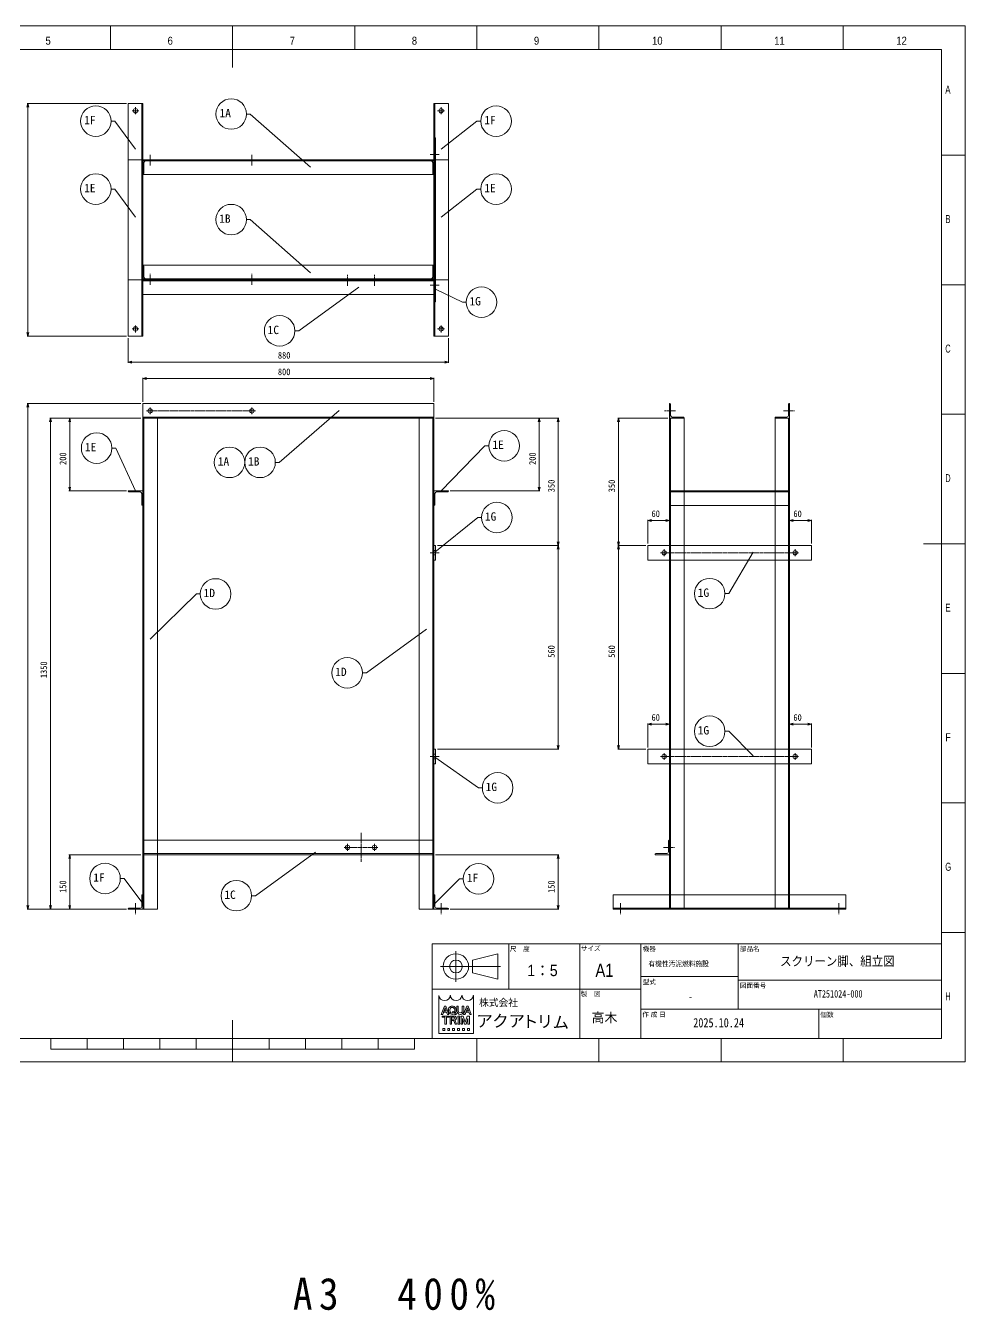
# Model space of a CAD drawing. Units: millimetres at full size. Extents: x -5218 to 5218, y -4308 to 3712.
# Drawn here: x 2635 to 5218, y -4308 to -777 of the extents above; entities that cross this region are included whole.
import ezdxf
from ezdxf.enums import TextEntityAlignment as Align

# ---------------------------------------------------------------- set-up
doc = ezdxf.new("R2010")
doc.units = ezdxf.units.MM
doc.header["$LTSCALE"] = 1.2
doc.linetypes.add('CHAIN2', pattern=[12, 9, -1, 1, -1])
for name, color, linetype, lineweight in [('0-0_Defpoints', 3, 'Continuous', 9), ('0-1_01_外形線', 134, 'Continuous', 9), ('0-2_03_かくれ線', 5, 'Continuous', 9), ('0-3_04_中心線', 4, 'CHAIN2', 9), ('0-7_0', 134, 'Continuous', 9), ('0-B_99_図枠', 134, 'Continuous', 9), ('0-C_07_寸法線', 3, 'Continuous', 9)]:
    doc.layers.add(name, color=color, linetype=linetype, lineweight=lineweight)
doc.layers.add('0-F', color=7, linetype='Continuous')
doc.styles.add('ＭＳ ゴシック', font='')
doc.styles.add('ＭＳ Ｐゴシック', font='')
doc.styles.get('ＭＳ ゴシック').set_extended_font_data('MS Gothic')
doc.styles.get('ＭＳ Ｐゴシック').set_extended_font_data('MS PGothic')

# ---------------------------------------------------------------- blocks, each defined once
blk = doc.blocks.new('U269')
at = {"layer": '0-3_04_中心線'}
for p, q in [((-9.5, 0), (-1.2, 0)), ((0, 1.2), (0, 9.5)), ((1.2, 0), (9.5, 0)), ((0, -9.5), (0, -1.2))]:
    blk.add_line(p, q, dxfattribs=at)
at = {"layer": '0-3_04_中心線', "linetype": 'Continuous'}
for p, q in [((-0.6, 0), (0.6, 0)), ((0, -0.6), (0, 0.6))]:
    blk.add_line(p, q, dxfattribs=at)
blk = doc.blocks.new('U270')
at = {"layer": '0-3_04_中心線'}
for p, q in [((-9.5, 0), (-1.2, 0)), ((0, 1.2), (0, 9.5)), ((1.2, 0), (9.5, 0)), ((0, -9.5), (0, -1.2))]:
    blk.add_line(p, q, dxfattribs=at)
at = {"layer": '0-3_04_中心線', "linetype": 'Continuous'}
for p, q in [((-0.6, 0), (0.6, 0)), ((0, -0.6), (0, 0.6))]:
    blk.add_line(p, q, dxfattribs=at)
blk = doc.blocks.new('U265')
at = {"layer": '0-3_04_中心線'}
for p, q in [((-9.5, 0), (-1.2, 0)), ((0, 1.2), (0, 9.5)), ((1.2, 0), (9.5, 0)), ((0, -9.5), (0, -1.2))]:
    blk.add_line(p, q, dxfattribs=at)
at = {"layer": '0-3_04_中心線', "linetype": 'Continuous'}
for p, q in [((-0.6, 0), (0.6, 0)), ((0, -0.6), (0, 0.6))]:
    blk.add_line(p, q, dxfattribs=at)
blk = doc.blocks.new('U266')
at = {"layer": '0-3_04_中心線'}
for p, q in [((-9.5, 0), (-1.2, 0)), ((0, 1.2), (0, 9.5)), ((1.2, 0), (9.5, 0)), ((0, -9.5), (0, -1.2))]:
    blk.add_line(p, q, dxfattribs=at)
at = {"layer": '0-3_04_中心線', "linetype": 'Continuous'}
for p, q in [((-0.6, 0), (0.6, 0)), ((0, -0.6), (0, 0.6))]:
    blk.add_line(p, q, dxfattribs=at)
blk = doc.blocks.new('U267')
at = {"layer": '0-3_04_中心線'}
for p, q in [((-9.5, 0), (-1.2, 0)), ((0, 1.2), (0, 9.5)), ((1.2, 0), (9.5, 0)), ((0, -9.5), (0, -1.2))]:
    blk.add_line(p, q, dxfattribs=at)
at = {"layer": '0-3_04_中心線', "linetype": 'Continuous'}
for p, q in [((-0.6, 0), (0.6, 0)), ((0, -0.6), (0, 0.6))]:
    blk.add_line(p, q, dxfattribs=at)
blk = doc.blocks.new('U268')
at = {"layer": '0-3_04_中心線'}
for p, q in [((-9.5, 0), (-1.2, 0)), ((0, 1.2), (0, 9.5)), ((1.2, 0), (9.5, 0)), ((0, -9.5), (0, -1.2))]:
    blk.add_line(p, q, dxfattribs=at)
at = {"layer": '0-3_04_中心線', "linetype": 'Continuous'}
for p, q in [((-0.6, 0), (0.6, 0)), ((0, -0.6), (0, 0.6))]:
    blk.add_line(p, q, dxfattribs=at)
blk = doc.blocks.new('U284')
at = {"layer": '0-3_04_中心線'}
for p, q in [((-9.5, 0), (-1.2, 0)), ((0, 1.2), (0, 9.5)), ((1.2, 0), (9.5, 0)), ((0, -9.5), (0, -1.2))]:
    blk.add_line(p, q, dxfattribs=at)
at = {"layer": '0-3_04_中心線', "linetype": 'Continuous'}
for p, q in [((-0.6, 0), (0.6, 0)), ((0, -0.6), (0, 0.6))]:
    blk.add_line(p, q, dxfattribs=at)
blk = doc.blocks.new('U285')
at = {"layer": '0-3_04_中心線'}
for p, q in [((-9.5, 0), (-1.2, 0)), ((0, 1.2), (0, 9.5)), ((1.2, 0), (9.5, 0)), ((0, -9.5), (0, -1.2))]:
    blk.add_line(p, q, dxfattribs=at)
at = {"layer": '0-3_04_中心線', "linetype": 'Continuous'}
for p, q in [((-0.6, 0), (0.6, 0)), ((0, -0.6), (0, 0.6))]:
    blk.add_line(p, q, dxfattribs=at)
blk = doc.blocks.new('U327')
at = {"layer": '0-3_04_中心線'}
for p, q in [((-9.5, 0), (-1.2, 0)), ((0, 1.2), (0, 9.5)), ((1.2, 0), (9.5, 0)), ((0, -9.5), (0, -1.2))]:
    blk.add_line(p, q, dxfattribs=at)
at = {"layer": '0-3_04_中心線', "linetype": 'Continuous'}
for p, q in [((-0.6, 0), (0.6, 0)), ((0, -0.6), (0, 0.6))]:
    blk.add_line(p, q, dxfattribs=at)
blk = doc.blocks.new('U328')
at = {"layer": '0-3_04_中心線'}
for p, q in [((-9.5, 0), (-1.2, 0)), ((0, 1.2), (0, 9.5)), ((1.2, 0), (9.5, 0)), ((0, -9.5), (0, -1.2))]:
    blk.add_line(p, q, dxfattribs=at)
at = {"layer": '0-3_04_中心線', "linetype": 'Continuous'}
for p, q in [((-0.6, 0), (0.6, 0)), ((0, -0.6), (0, 0.6))]:
    blk.add_line(p, q, dxfattribs=at)
blk = doc.blocks.new('U329')
at = {"layer": '0-3_04_中心線'}
for p, q in [((-9.5, 0), (-1.2, 0)), ((0, 1.2), (0, 9.5)), ((1.2, 0), (9.5, 0)), ((0, -9.5), (0, -1.2))]:
    blk.add_line(p, q, dxfattribs=at)
at = {"layer": '0-3_04_中心線', "linetype": 'Continuous'}
for p, q in [((-0.6, 0), (0.6, 0)), ((0, -0.6), (0, 0.6))]:
    blk.add_line(p, q, dxfattribs=at)
blk = doc.blocks.new('U330')
at = {"layer": '0-3_04_中心線'}
for p, q in [((-9.5, 0), (-1.2, 0)), ((0, 1.2), (0, 9.5)), ((1.2, 0), (9.5, 0)), ((0, -9.5), (0, -1.2))]:
    blk.add_line(p, q, dxfattribs=at)
at = {"layer": '0-3_04_中心線', "linetype": 'Continuous'}
for p, q in [((-0.6, 0), (0.6, 0)), ((0, -0.6), (0, 0.6))]:
    blk.add_line(p, q, dxfattribs=at)
blk = doc.blocks.new('_Open30')
at = {"layer": '0-C_07_寸法線'}
blk.add_line((0, 0), (-1, 0), dxfattribs=at)
blk.add_lwpolyline([(-1, 0.2679), (0, 0), (-1, -0.2679)], dxfattribs=at)
blk = doc.blocks.new('_TagCircle')
at = {"layer": '0-C_07_寸法線'}
blk.add_circle((0, 0), 4, dxfattribs=at)

msp = doc.modelspace()

# ---------------------------------------------------------------- linework, layer by layer
at = {"layer": '0-0_Defpoints', "color": 134}
msp.add_lwpolyline([(1189.374, -3625.327), (5217.573, -3625.327), (5217.573, -777.105), (1189.374, -777.105)], close=True, dxfattribs=at)
at = {"layer": '0-1_01_外形線'}
for p, q in [((2953.499, -1145.731), (2953.499, -990.731)), ((2956.499, -990.731), (2956.499, -1145.731)), ((3756.498, -990.731), (3756.498, -1085.731)), ((3759.498, -1085.731), (3759.498, -990.731)), ((3756.498, -1085.731), (3756.498, -1145.731)), ((2956.499, -1148.731), (3756.498, -1148.731)), ((2916.499, -1475.73), (2916.499, -1630.73)), ((2953.499, -1475.73), (2953.499, -1630.73)), ((2956.499, -1472.73), (3756.498, -1472.73)), ((2956.499, -1475.73), (2956.499, -1630.73)), ((2956.499, -1478.73), (3756.498, -1478.73)), ((3756.498, -1475.73), (3756.498, -1535.73)), ((3761.498, -1475.73), (3761.498, -1535.73)), ((3796.498, -1475.73), (3796.498, -1630.73)), ((3756.498, -1535.73), (3756.498, -1630.73)), ((3756.498, -1535.73), (3761.498, -1535.73)), ((3759.498, -1535.73), (3759.498, -1630.73)), ((2956.499, -1630.73), (2916.499, -1630.73)), ((3756.498, -1630.73), (3796.498, -1630.73)), ((4407.589, -1848.334), (4407.589, -1817.834)), ((4731.589, -1848.334), (4731.589, -1817.834)), ((4442.589, -1852.834), (4412.089, -1852.834)), ((4444.589, -1855.834), (4444.589, -1854.834)), ((4694.589, -1855.834), (4694.589, -1854.834)), ((4696.589, -1852.834), (4727.089, -1852.834)), ((2916.499, -2055.834), (2916.499, -2056.834)), ((2918.499, -2058.834), (2948.999, -2058.834)), ((2953.499, -2063.334), (2953.499, -2093.834)), ((3759.498, -2063.334), (3759.498, -2093.834)), ((3794.498, -2058.834), (3763.998, -2058.834)), ((3796.498, -2055.834), (3796.498, -2056.834)), ((4404.589, -2058.834), (4734.589, -2058.834)), ((4404.585, -2205.83), (4404.585, -2095.834)), ((4444.589, -2205.83), (4444.589, -2095.834)), ((4694.589, -2205.83), (4694.589, -2095.834)), ((4734.589, -2205.83), (4734.589, -2095.834)), ((4344.587, -2245.83), (4344.587, -2205.83)), ((4344.587, -2205.83), (4404.585, -2205.83)), ((4444.589, -2205.83), (4404.589, -2205.83)), ((4404.585, -2245.83), (4344.587, -2245.83)), ((4404.585, -2245.83), (4404.585, -2765.829)), ((4444.589, -2245.83), (4444.589, -2765.829)), ((4734.589, -2245.83), (4694.589, -2245.83)), ((4694.589, -2245.83), (4694.589, -2765.829)), ((4794.587, -2245.83), (4734.589, -2245.83)), ((4734.589, -2245.83), (4734.589, -2765.829)), ((4344.587, -2805.829), (4344.587, -2765.829)), ((4344.587, -2765.829), (4404.585, -2765.829)), ((4444.589, -2765.829), (4404.589, -2765.829)), ((4404.585, -2805.829), (4344.587, -2805.829)), ((4404.585, -2805.829), (4404.589, -3165.833)), ((4444.589, -2805.829), (4444.589, -3165.833)), ((4694.589, -2805.829), (4694.589, -3165.833)), ((4734.589, -2805.829), (4694.589, -2805.829)), ((4734.589, -2805.829), (4734.589, -3165.833)), ((4794.587, -2805.829), (4734.589, -2805.829)), ((4401.589, -3048.333), (4401.589, -3017.833)), ((2956.499, -3052.833), (3756.498, -3052.833)), ((4364.589, -3055.833), (4364.589, -3054.833)), ((4366.589, -3052.833), (4397.089, -3052.833)), ((2953.499, -3167.833), (2953.499, -3198.333)), ((2956.499, -3165.833), (2955.499, -3165.833)), ((3756.498, -3165.833), (3757.498, -3165.833)), ((3759.498, -3167.833), (3759.498, -3198.333)), ((2948.999, -3202.833), (2918.499, -3202.833)), ((3763.998, -3202.833), (3794.498, -3202.833)), ((4249.59, -3202.833), (4889.589, -3202.833))]:
    msp.add_line(p, q, dxfattribs=at)
for points in [[(2916.499, -1145.731), (2916.499, -990.731), (2956.499, -990.731)], [(3796.498, -1145.731), (3796.498, -990.731), (3756.498, -990.731)], [(3761.498, -1145.731), (3761.498, -1085.731), (3756.498, -1085.731)], [(4405.589, -1815.834), (4404.589, -1815.834), (4404.589, -1855.834), (4444.589, -1855.834)], [(4733.589, -1815.834), (4734.589, -1815.834), (4734.589, -1855.834), (4694.589, -1855.834)], [(2996.499, -3015.833), (2996.499, -1855.834), (2956.499, -1855.834), (2956.499, -3015.833)], [(3716.498, -3015.833), (3716.498, -1855.834), (3756.498, -1855.834), (3756.498, -3015.833)], [(4444.589, -2055.834), (4444.589, -1855.834), (4404.589, -1855.834), (4404.589, -2055.834)], [(4694.589, -2055.834), (4694.589, -1855.834), (4734.589, -1855.834), (4734.589, -2055.834)], [(2955.499, -2095.834), (2956.499, -2095.834), (2956.499, -2055.834), (2916.499, -2055.834)], [(3757.498, -2095.834), (3756.498, -2095.834), (3756.498, -2055.834), (3796.498, -2055.834)], [(4734.589, -2205.83), (4694.589, -2205.83), (4444.589, -2205.83)], [(4734.589, -2205.83), (4794.587, -2205.83), (4794.587, -2245.83)], [(4694.589, -2245.83), (4444.589, -2245.83), (4404.589, -2245.83)], [(4734.589, -2765.829), (4694.589, -2765.829), (4444.589, -2765.829)], [(4734.589, -2765.829), (4794.587, -2765.829), (4794.587, -2805.829)], [(4694.589, -2805.829), (4444.589, -2805.829), (4404.589, -2805.829)], [(4403.589, -3015.833), (4404.589, -3015.833), (4404.589, -3055.833), (4364.589, -3055.833)], [(2996.499, -3055.833), (2996.499, -3205.833), (2956.499, -3205.833), (2956.499, -3055.833)], [(3716.498, -3055.833), (3716.498, -3205.833), (3756.498, -3205.833), (3756.498, -3055.833)], [(2916.499, -3204.833), (2916.499, -3205.833), (2956.499, -3205.833), (2956.499, -3165.833)], [(3796.498, -3204.833), (3796.498, -3205.833), (3756.498, -3205.833), (3756.498, -3165.833)], [(4889.589, -3205.833), (4249.59, -3205.833), (4249.59, -3165.833)], [(4875.589, -3165.833), (4863.589, -3165.833), (4275.59, -3165.833), (4263.59, -3165.833), (4249.59, -3165.833)], [(4875.589, -3165.833), (4889.589, -3165.833), (4889.589, -3205.833)]]:
    msp.add_lwpolyline(points, dxfattribs=at)
for points in [[(2916.499, -1145.731), (2916.499, -1475.73), (2956.499, -1475.73), (2956.499, -1145.731)], [(2956.499, -1185.731), (3756.498, -1185.731), (3756.498, -1145.731), (2956.499, -1145.731)], [(3796.498, -1145.731), (3796.498, -1475.73), (3756.498, -1475.73), (3756.498, -1145.731)], [(2956.499, -1435.73), (3756.498, -1435.73), (3756.498, -1475.73), (2956.499, -1475.73)], [(2956.499, -1515.73), (3756.498, -1515.73), (3756.498, -1475.73), (2956.499, -1475.73)], [(2956.499, -1815.834), (3756.498, -1815.834), (3756.498, -1855.834), (2956.499, -1855.834)], [(4734.589, -2095.834), (4404.589, -2095.834), (4404.589, -2055.834), (4734.589, -2055.834)], [(3761.498, -2245.83), (3761.498, -2205.83), (3756.498, -2205.83), (3756.498, -2245.83)], [(3761.498, -2805.829), (3761.498, -2765.829), (3756.498, -2765.829), (3756.498, -2805.829)], [(2956.499, -3055.833), (3756.498, -3055.833), (3756.498, -3015.833), (2956.499, -3015.833)]]:
    msp.add_lwpolyline(points, close=True, dxfattribs=at)
for centre in [(2936.499, -1010.731), (3776.498, -1010.731), (2936.499, -1610.73), (3776.498, -1610.73), (2976.499, -1835.834), (3256.499, -1835.834), (4389.587, -2225.83), (4749.587, -2225.83), (4389.587, -2785.829), (4749.587, -2785.829), (3519.498, -3035.833), (3593.498, -3035.833)]:
    msp.add_circle(centre, 6, dxfattribs=at)
for centre, radius, start, end in [((4405.589, -1817.834), 2, 0, 90), ((4733.589, -1817.834), 2, 90, 180), ((4412.089, -1848.334), 4.5, 180, 270), ((4442.589, -1854.834), 2, 0, 90), ((4696.589, -1854.834), 2, 90, 180), ((4727.089, -1848.334), 4.5, 270, 0), ((2918.499, -2056.834), 2, 180, 270), ((2948.999, -2063.334), 4.5, 0, 90), ((3763.998, -2063.334), 4.5, 90, 180), ((3794.498, -2056.834), 2, 270, 0), ((2955.499, -2093.834), 2, 180, 270), ((3757.498, -2093.834), 2, 270, 0), ((4403.589, -3017.833), 2, 90, 180), ((4366.589, -3054.833), 2, 90, 180), ((4397.089, -3048.333), 4.5, 270, 0), ((2955.499, -3167.833), 2, 90, 180), ((3757.498, -3167.833), 2, 0, 90), ((2918.499, -3204.833), 2, 90, 180), ((2948.999, -3198.333), 4.5, 270, 0), ((3763.998, -3198.333), 4.5, 180, 270), ((3794.498, -3204.833), 2, 0, 90)]:
    msp.add_arc(centre, radius, start, end, dxfattribs=at)
at = {"layer": '0-2_03_かくれ線'}
for p, q in [((3756.498, -1085.731), (3756.498, -1535.73)), ((3759.498, -1085.731), (3759.498, -1535.73)), ((3761.498, -1124.731), (3756.498, -1124.731)), ((2916.499, -1145.731), (2916.499, -1475.73)), ((2953.499, -1145.731), (2953.499, -1475.73)), ((2953.499, -1475.73), (2953.499, -1145.731)), ((2956.499, -1145.731), (2956.499, -1475.73)), ((2959.499, -1183.731), (2959.499, -1153.231)), ((2963.999, -1148.731), (2994.499, -1148.731)), ((2970.499, -1145.731), (2970.499, -1148.731)), ((2982.499, -1145.731), (2982.499, -1148.731)), ((3250.499, -1145.731), (3250.499, -1148.731)), ((3262.499, -1145.731), (3262.499, -1148.731)), ((3748.998, -1148.731), (3718.498, -1148.731)), ((3753.498, -1183.731), (3753.498, -1153.231)), ((3761.498, -1136.731), (3756.498, -1136.731)), ((3756.498, -1145.731), (3756.498, -1475.73)), ((3759.498, -1475.73), (3759.498, -1145.731)), ((3761.498, -1145.731), (3761.498, -1475.73)), ((3796.498, -1145.731), (3796.498, -1475.73)), ((2956.499, -1185.731), (2957.499, -1185.731)), ((3756.498, -1185.731), (3755.498, -1185.731)), ((2956.499, -1435.73), (2957.499, -1435.73)), ((2959.499, -1437.73), (2959.499, -1468.23)), ((3753.498, -1437.73), (3753.498, -1468.23)), ((3756.498, -1435.73), (3755.498, -1435.73)), ((2963.999, -1472.73), (2994.499, -1472.73)), ((2970.499, -1475.73), (2970.499, -1472.73)), ((2982.499, -1475.73), (2982.499, -1472.73)), ((3250.499, -1475.73), (3250.499, -1472.73)), ((3262.499, -1475.73), (3262.499, -1472.73)), ((3513.498, -1478.73), (3513.498, -1475.73)), ((3525.498, -1478.73), (3525.498, -1475.73)), ((3587.498, -1478.73), (3587.498, -1475.73)), ((3599.498, -1478.73), (3599.498, -1475.73)), ((3748.998, -1472.73), (3718.498, -1472.73)), ((3761.498, -1484.73), (3756.498, -1484.73)), ((3761.498, -1496.73), (3756.498, -1496.73)), ((4407.589, -1829.834), (4404.589, -1829.834)), ((4731.589, -1829.834), (4734.589, -1829.834)), ((3756.498, -1852.834), (2956.499, -1852.834)), ((2959.499, -1855.834), (2959.499, -3205.833)), ((3753.498, -1855.834), (3753.498, -3205.833)), ((4407.589, -1841.834), (4404.589, -1841.834)), ((4407.589, -1855.834), (4407.589, -3205.833)), ((4731.589, -1841.834), (4734.589, -1841.834)), ((4731.589, -1855.834), (4731.589, -3205.833)), ((4404.589, -2055.834), (4404.589, -2095.834)), ((4444.589, -2055.834), (4444.589, -2095.834)), ((4694.589, -2055.834), (4694.589, -2095.834)), ((4734.589, -2055.834), (4734.589, -2095.834)), ((3756.498, -2219.83), (3761.498, -2219.83)), ((4404.589, -2205.83), (4404.589, -2245.83)), ((4444.589, -2205.83), (4444.589, -2245.83)), ((4694.589, -2205.83), (4694.589, -2245.83)), ((4734.589, -2205.83), (4734.589, -2245.83)), ((3756.498, -2231.83), (3761.498, -2231.83)), ((3756.498, -2779.829), (3761.498, -2779.829)), ((4404.589, -2765.829), (4404.589, -2805.829)), ((4444.589, -2765.829), (4444.589, -2805.829)), ((4694.589, -2765.829), (4694.589, -2805.829)), ((4734.589, -2765.829), (4734.589, -2805.829)), ((3756.498, -2791.829), (3761.498, -2791.829)), ((2956.499, -3015.833), (2956.499, -3055.833)), ((2996.499, -3015.833), (2996.499, -3055.833)), ((3716.498, -3015.833), (3716.498, -3055.833)), ((3756.498, -3015.833), (3756.498, -3055.833)), ((4401.589, -3029.833), (4404.589, -3029.833)), ((4401.589, -3041.833), (4404.589, -3041.833)), ((2930.499, -3202.833), (2930.499, -3205.833)), ((2942.499, -3202.833), (2942.499, -3205.833)), ((3770.498, -3202.833), (3770.498, -3205.833)), ((3782.498, -3202.833), (3782.498, -3205.833)), ((4263.59, -3202.833), (4263.59, -3205.833)), ((4275.59, -3202.833), (4275.59, -3205.833)), ((4863.589, -3202.833), (4863.589, -3205.833)), ((4875.589, -3202.833), (4875.589, -3205.833))]:
    msp.add_line(p, q, dxfattribs=at)
for points in [[(2996.499, -1146.731), (2996.499, -1145.731), (2956.499, -1145.731), (2956.499, -1185.731)], [(3716.498, -1146.731), (3716.498, -1145.731), (3756.498, -1145.731), (3756.498, -1185.731)], [(2996.499, -1474.73), (2996.499, -1475.73), (2956.499, -1475.73), (2956.499, -1435.73)], [(3716.498, -1474.73), (3716.498, -1475.73), (3756.498, -1475.73), (3756.498, -1435.73)], [(4444.589, -3165.833), (4444.589, -3205.833), (4404.589, -3205.833), (4404.589, -3165.833)], [(4694.589, -3165.833), (4694.589, -3205.833), (4734.589, -3205.833), (4734.589, -3165.833)]]:
    msp.add_lwpolyline(points, dxfattribs=at)
for centre, radius, start, end in [((2963.999, -1153.231), 4.5, 90, 180), ((2994.499, -1146.731), 2, 270, 0), ((3718.498, -1146.731), 2, 180, 270), ((3748.998, -1153.231), 4.5, 0, 90), ((2957.499, -1183.731), 2, 270, 0), ((3755.498, -1183.731), 2, 180, 270), ((2957.499, -1437.73), 2, 0, 90), ((3755.498, -1437.73), 2, 90, 180), ((2963.999, -1468.23), 4.5, 180, 270), ((2994.499, -1474.73), 2, 0, 90), ((3718.498, -1474.73), 2, 90, 180), ((3748.998, -1468.23), 4.5, 270, 0)]:
    msp.add_arc(centre, radius, start, end, dxfattribs=at)
at = {"layer": '0-3_04_中心線'}
for p, q in [((2976.499, -1132.231), (2976.499, -1162.231)), ((3256.499, -1132.231), (3256.499, -1162.231)), ((3771.498, -1130.731), (3746.498, -1130.731)), ((2976.499, -1489.23), (2976.499, -1459.23)), ((3256.499, -1489.23), (3256.499, -1459.23)), ((3519.498, -1492.23), (3519.498, -1462.23)), ((3593.498, -1492.23), (3593.498, -1462.23)), ((3771.498, -1490.73), (3746.498, -1490.73)), ((3256.499, -1835.834), (2976.499, -1835.834)), ((4421.089, -1835.834), (4391.089, -1835.834)), ((4718.089, -1835.834), (4748.089, -1835.834)), ((3746.498, -2225.83), (3771.498, -2225.83)), ((4749.587, -2225.83), (4389.587, -2225.83)), ((3746.498, -2785.829), (3771.498, -2785.829)), ((4749.587, -2785.829), (4389.587, -2785.829)), ((3556.498, -2995.833), (3556.498, -3075.833)), ((3519.498, -3035.833), (3593.498, -3035.833)), ((4388.089, -3035.833), (4418.089, -3035.833)), ((2936.499, -3189.333), (2936.499, -3219.333)), ((3776.498, -3189.333), (3776.498, -3219.333)), ((4269.59, -3189.333), (4269.59, -3219.333)), ((4869.589, -3189.333), (4869.589, -3219.333))]:
    msp.add_line(p, q, dxfattribs=at)
at = {"layer": '0-B_99_図枠'}
for p, q in [((2867.79, -842.111), (2867.79, -777.105)), ((3203.473, -777.105), (3203.473, -892.116)), ((3539.157, -842.111), (3539.157, -777.105)), ((3874.84, -842.111), (3874.84, -777.105)), ((4210.523, -842.111), (4210.523, -777.105)), ((4210.523, -842.111), (4210.523, -777.105)), ((4546.207, -842.111), (4546.207, -777.105)), ((4881.89, -842.111), (4881.89, -777.105)), ((5217.573, -1133.169), (5152.567, -1133.169)), ((5217.573, -1489.233), (5152.567, -1489.233)), ((5217.573, -1845.297), (5152.567, -1845.297)), ((5217.573, -2201.361), (5102.562, -2201.361)), ((5217.573, -2557.425), (5152.567, -2557.425)), ((5217.573, -2913.489), (5152.567, -2913.489)), ((5217.573, -3269.553), (5152.567, -3269.553)), ((3962.449, -3425.597), (3962.449, -3300.585)), ((4157.468, -3560.611), (4157.468, -3300.585)), ((4325.97, -3560.611), (4325.97, -3300.585)), ((4593, -3300.585), (4593, -3480.603)), ((3817.184, -3405.095), (3817.184, -3321.087)), ((3775.18, -3363.091), (3939.696, -3363.091)), ((4325.97, -3390.594), (4593, -3390.594)), ((4593, -3400.595), (5152.567, -3400.595)), ((4325.97, -3425.597), (3752.428, -3425.597)), ((3776.965, -3494.716), (3776.965, -3494.608)), ((3776.965, -3494.716), (3781.03, -3494.716)), ((3781.03, -3494.716), (3787.38, -3476.881)), ((3783.246, -3488.747), (3784.471, -3485.305)), ((3783.246, -3488.747), (3791.605, -3488.747)), ((3784.471, -3485.305), (3790.38, -3485.305)), ((3785.503, -3472.074), (3789.258, -3472.074)), ((3790.38, -3485.305), (3787.38, -3476.881)), ((3797.796, -3494.608), (3789.258, -3472.074)), ((3796.83, -3482.036), (3796.83, -3484.753)), ((3797.796, -3494.716), (3797.796, -3494.608)), ((3800.604, -3482.303), (3800.604, -3484.477)), ((3808.124, -3488.713), (3810.129, -3486.583)), ((3808.124, -3488.713), (3809.973, -3490.513)), ((3810.129, -3486.583), (3818.516, -3493.494)), ((3812.547, -3488.468), (3815.465, -3490.873)), ((3812.747, -3493.213), (3815.896, -3496.277)), ((3813.887, -3482.303), (3813.887, -3484.477)), ((3815.896, -3496.277), (3818.516, -3493.494)), ((3817.661, -3482.036), (3817.661, -3484.753)), ((3819.755, -3485.573), (3819.755, -3472.074)), ((3823.83, -3472.074), (3819.755, -3472.074)), ((3823.83, -3484.753), (3823.83, -3472.074)), ((3829.944, -3494.716), (3828.585, -3494.716)), ((3838.545, -3494.716), (3838.545, -3494.608)), ((3838.545, -3494.716), (3842.61, -3494.716)), ((3838.774, -3485.573), (3838.774, -3472.074)), ((3842.61, -3494.716), (3848.96, -3476.881)), ((3844.826, -3488.747), (3846.051, -3485.305)), ((3844.826, -3488.747), (3853.186, -3488.747)), ((3846.051, -3485.305), (3851.96, -3485.305)), ((3847.083, -3472.074), (3850.838, -3472.074)), ((3851.96, -3485.305), (3848.96, -3476.881)), ((3859.376, -3494.608), (3850.838, -3472.074)), ((3859.376, -3494.716), (3859.376, -3494.608)), ((4325.97, -3480.603), (5152.567, -3480.603)), ((4814.857, -3480.603), (4814.857, -3560.611)), ((3203.473, -3625.327), (3203.473, -3510.606)), ((3779.902, -3499.245), (3798.469, -3499.245)), ((3779.902, -3499.245), (3779.902, -3502.415)), ((3779.902, -3502.415), (3786.695, -3502.415)), ((3787.148, -3521.887), (3787.148, -3502.868)), ((3787.148, -3521.887), (3791.224, -3521.887)), ((3791.224, -3521.887), (3791.224, -3502.868)), ((3791.677, -3502.415), (3798.469, -3502.415)), ((3798.469, -3499.245), (3798.469, -3502.415)), ((3801.051, -3499.245), (3801.051, -3521.887)), ((3801.051, -3499.245), (3811.466, -3499.245)), ((3805.126, -3502.415), (3812.01, -3502.415)), ((3805.262, -3511.157), (3805.262, -3507.987)), ((3805.262, -3507.987), (3812.01, -3507.987)), ((3805.262, -3511.157), (3809.709, -3511.157)), ((3811.389, -3512.292), (3814.836, -3521.887)), ((3814.836, -3521.887), (3819.229, -3521.887)), ((3815.327, -3512.151), (3819.229, -3521.706)), ((3819.229, -3521.706), (3819.229, -3521.887)), ((3822.663, -3499.245), (3827.644, -3499.245)), ((3822.663, -3499.245), (3822.663, -3502.415)), ((3822.663, -3521.887), (3822.663, -3518.717)), ((3823.116, -3518.264), (3823.116, -3502.868)), ((3827.192, -3518.264), (3827.192, -3502.868)), ((3827.644, -3499.245), (3827.644, -3502.415)), ((3831.725, -3499.245), (3837.639, -3499.245)), ((3841.008, -3521.887), (3835.796, -3506.037)), ((3843.046, -3515.69), (3837.639, -3499.245)), ((3841.008, -3521.887), (3845.084, -3521.887)), ((3843.046, -3515.69), (3848.453, -3499.245)), ((3845.084, -3521.887), (3850.295, -3506.037)), ((3854.371, -3499.245), (3848.453, -3499.245)), ((2703.424, -3590.614), (2703.424, -3560.611)), ((2803.434, -3590.614), (2803.434, -3560.611)), ((2903.444, -3590.614), (2903.444, -3560.611)), ((3003.454, -3590.614), (3003.454, -3560.611)), ((3103.463, -3590.614), (3103.463, -3560.611)), ((3303.483, -3590.614), (3303.483, -3560.611)), ((3403.493, -3590.614), (3403.493, -3560.611)), ((3503.503, -3590.614), (3503.503, -3560.611)), ((3603.513, -3590.614), (3603.513, -3560.611)), ((3703.523, -3590.614), (3703.523, -3560.611)), ((3781.037, -3533.746), (3781.037, -3539.18)), ((3794.622, -3533.746), (3794.622, -3539.18)), ((3808.208, -3533.746), (3808.208, -3539.18)), ((3821.793, -3533.746), (3821.793, -3539.18)), ((3835.379, -3533.746), (3835.379, -3539.18)), ((3854.398, -3533.746), (3854.398, -3539.18)), ((3874.84, -3625.327), (3874.84, -3560.611)), ((4210.523, -3625.617), (4210.523, -3560.611)), ((4210.523, -3625.327), (4210.523, -3560.611)), ((4546.207, -3625.327), (4546.207, -3560.611)), ((4881.89, -3625.327), (4881.89, -3560.611)), ((2703.424, -3590.614), (3703.523, -3590.614))]:
    msp.add_line(p, q, dxfattribs=at)
for points in [[(1384.193, -3560.611), (5152.567, -3560.611), (5152.567, -842.111), (1384.193, -842.111)], [(3752.428, -3560.611), (5152.567, -3560.611), (5152.567, -3300.585), (3752.428, -3300.585)], [(3862.689, -3345.59), (3932.696, -3328.088), (3932.696, -3398.095), (3862.689, -3380.593)]]:
    msp.add_lwpolyline(points, close=True, dxfattribs=at)
for points in [[(3865.267, -3442.722), (3865.267, -3547.331), (3770.168, -3547.331), (3770.168, -3442.722)], [(3776.965, -3494.716), (3776.965, -3494.608), (3785.503, -3472.074)], [(3797.796, -3494.716), (3793.731, -3494.716), (3791.605, -3488.747)], [(3834.699, -3484.753), (3834.699, -3472.074), (3838.774, -3472.074)], [(3838.545, -3494.716), (3838.545, -3494.608), (3847.083, -3472.074)], [(3859.376, -3494.716), (3855.311, -3494.716), (3853.186, -3488.747)], [(3801.051, -3521.887), (3805.126, -3521.887), (3805.126, -3502.415)], [(3822.663, -3521.887), (3827.644, -3521.887), (3827.644, -3518.717)], [(3831.725, -3499.245), (3831.725, -3521.887), (3835.8, -3521.887), (3835.796, -3506.037)], [(3850.295, -3506.037), (3850.295, -3521.887), (3854.371, -3521.887), (3854.371, -3499.245)], [(3781.037, -3533.746), (3786.471, -3533.746), (3786.471, -3539.18), (3781.037, -3539.18)], [(3794.622, -3533.746), (3800.056, -3533.746), (3800.056, -3539.18), (3794.622, -3539.18)], [(3808.208, -3533.746), (3813.642, -3533.746), (3813.642, -3539.18), (3808.208, -3539.18)], [(3821.793, -3533.746), (3827.227, -3533.746), (3827.227, -3539.18), (3821.793, -3539.18)], [(3835.379, -3533.746), (3840.813, -3533.746), (3840.813, -3539.18), (3835.379, -3539.18)], [(3854.398, -3533.746), (3848.964, -3533.746), (3848.964, -3539.18), (3854.398, -3539.18)]]:
    msp.add_lwpolyline(points, dxfattribs=at)
for radius in [35.004, 17.502]:
    msp.add_circle((3817.184, -3363.091), radius, dxfattribs=at)
for centre, radius, start, end in [((3770.168, -3443.175), 0.453, 0, 90), ((3801.868, -3443.175), 0.453, 0, 180), ((3801.868, -3443.175), 0.453, 0, 90), ((3833.567, -3443.175), 0.453, 0, 180), ((3865.267, -3443.175), 0.453, 90, 180), ((3829.328, -3485.163), 9.582, 182.45003, 265.55526), ((3831.915, -3484.859), 8.085, 179.25279, 218.96457), ((3829.264, -3483.34), 7.538, 241.15773, 298.84227), ((3829.201, -3485.163), 9.582, 274.44474, 357.54997), ((3826.614, -3484.859), 8.085, 321.03543, 0.74721), ((3786.695, -3502.868), 0.453, 0, 90), ((3791.677, -3502.868), 0.453, 90, 180), ((3809.709, -3512.969), 1.811, 21.9283, 90), ((3811.912, -3505.201), 2.788, 271.99706, 88.00294), ((3812.587, -3513.273), 2.961, 22.27295, 58.55311), ((3822.663, -3502.868), 0.453, 0, 90), ((3822.663, -3518.264), 0.453, 270, 0), ((3827.644, -3502.868), 0.453, 90, 180), ((3827.644, -3518.264), 0.453, 180, 270)]:
    msp.add_arc(centre, radius, start, end, dxfattribs=at)
for centre, major_axis, ratio, start_param, end_param in [((3786.018, -3443.175), (-15.397, 0), 0.882353, 6.28318531, 9.42477796), ((3817.718, -3443.175), (-15.397, 0), 0.882353, 6.28318531, 9.42477796), ((3849.417, -3443.175), (-15.397, 0), 0.882353, 6.28318531, 9.42477796), ((3807.246, -3482.036), (-10.416, 0), 0.956522, 3.14159265, 6.28318531), ((3807.246, -3484.753), (-10.416, 0), 0.956522, 0, 2.12727056), ((3807.246, -3482.303), (6.641, 0), 0.994718, 6.28318531, 9.42477796), ((3807.246, -3484.487), (6.641, 0), 0.995036, 3.14159265, 5.13549259), ((3807.246, -3484.487), (6.641, 0), 0.995036, 5.63666712, 6.28318531), ((3807.246, -3484.753), (-10.416, 0), 0.956522, 2.48020459, 3.14159265), ((3811.466, -3505.201), (-7.31, 0), 0.81482, 1.94406945, 4.71238898)]:
    msp.add_ellipse(centre, major_axis=major_axis, ratio=ratio, start_param=start_param, end_param=end_param, dxfattribs=at)
at = {"layer": '0-C_07_寸法線'}
for p, q in [((2911.499, -990.731), (2638.551, -990.731)), ((2640.551, -1000.731), (2640.551, -1620.73)), ((2911.499, -1630.73), (2638.551, -1630.73)), ((2916.499, -1635.73), (2916.499, -1703.85)), ((3796.498, -1635.73), (3796.498, -1703.85)), ((2926.499, -1701.85), (3786.498, -1701.85)), ((2956.499, -1810.834), (2956.499, -1745.214)), ((2966.499, -1747.214), (3746.498, -1747.214)), ((3756.498, -1810.834), (3756.498, -1745.214)), ((2951.499, -1815.834), (2638.551, -1815.834)), ((2640.551, -1825.834), (2640.551, -3195.833)), ((2951.499, -1855.834), (2700.876, -1855.834)), ((2702.876, -1865.834), (2702.876, -3195.833)), ((2951.499, -1855.834), (2753.508, -1855.834)), ((2755.508, -1865.834), (2755.508, -2045.834)), ((3761.498, -1855.834), (4048.367, -1855.834)), ((3761.498, -1855.834), (4100.209, -1855.834)), ((4046.367, -1865.834), (4046.367, -2045.834)), ((4098.209, -1865.834), (4098.209, -2195.83)), ((4399.589, -1855.834), (4262.187, -1855.834)), ((4264.187, -1865.834), (4264.187, -2195.83)), ((2911.499, -2055.834), (2753.508, -2055.834)), ((3801.498, -2055.834), (4048.367, -2055.834)), ((4344.587, -2200.83), (4344.587, -2135.209)), ((4354.587, -2137.209), (4394.585, -2137.209)), ((4404.585, -2200.83), (4404.585, -2135.209)), ((4734.589, -2200.83), (4734.589, -2135.209)), ((4744.589, -2137.209), (4784.587, -2137.209)), ((4794.587, -2200.83), (4794.587, -2135.209)), ((3766.498, -2205.83), (4100.209, -2205.83)), ((3766.498, -2205.83), (4100.209, -2205.83)), ((4098.209, -2215.83), (4098.209, -2755.829)), ((4339.587, -2205.83), (4262.187, -2205.83)), ((4339.587, -2205.83), (4262.187, -2205.83)), ((4264.187, -2215.83), (4264.187, -2755.829)), ((4344.587, -2760.829), (4344.587, -2695.209)), ((4354.587, -2697.209), (4394.585, -2697.209)), ((4404.585, -2760.829), (4404.585, -2695.209)), ((4734.589, -2760.829), (4734.589, -2695.209)), ((4744.589, -2697.209), (4784.587, -2697.209)), ((4794.587, -2760.829), (4794.587, -2695.209)), ((3766.498, -2765.829), (4100.209, -2765.829)), ((4339.587, -2765.829), (4262.187, -2765.829)), ((2951.499, -3055.833), (2753.508, -3055.833)), ((2755.508, -3065.833), (2755.508, -3195.833)), ((3761.498, -3055.833), (4100.209, -3055.833)), ((4098.209, -3065.833), (4098.209, -3195.833)), ((2849.174, -3205.833), (2638.551, -3205.833)), ((2911.499, -3205.833), (2700.876, -3205.833)), ((2911.499, -3205.833), (2753.508, -3205.833)), ((3801.498, -3205.833), (4100.209, -3205.833))]:
    msp.add_line(p, q, dxfattribs=at)
for points in [[(3417.524, -1165.731), (3252.079, -1019.907), (3241.579, -1019.907)], [(2936.499, -1116.735), (2879.975, -1039.3), (2869.475, -1039.3)], [(3776.498, -1116.735), (3875.119, -1039.3), (3885.619, -1039.3)], [(2936.499, -1303.589), (2879.975, -1226.154), (2869.475, -1226.154)], [(3776.498, -1303.589), (3875.119, -1226.154), (3885.619, -1226.154)], [(3417.524, -1455.966), (3252.079, -1310.142), (3241.579, -1310.142)], [(3550.583, -1495.966), (3385.139, -1616.01), (3374.639, -1616.01)], [(3761.498, -1501.216), (3834.934, -1537.205), (3845.434, -1537.205)], [(3496.787, -1834.692), (3331.343, -1977.379), (3320.843, -1977.379)], [(2936.499, -2055.834), (2882.088, -1938.084), (2871.588, -1938.084)], [(3776.498, -2055.834), (3897.203, -1931.769), (3907.703, -1931.769)], [(3759.498, -2224.362), (3877.468, -2128.873), (3887.968, -2128.873)], [(4634.801, -2224.362), (4567.366, -2338.249), (4556.866, -2338.249)], [(2976.499, -2463.145), (3104.183, -2339.08), (3114.683, -2339.08)], [(3736.498, -2435.834), (3571.053, -2555.878), (3560.553, -2555.878)], [(4634.801, -2784.362), (4567.366, -2716.532), (4556.866, -2716.532)], [(3759.498, -2787.453), (3879.432, -2872.011), (3889.932, -2872.011)], [(3431.686, -3048.383), (3266.242, -3168.427), (3255.742, -3168.427)], [(2953.499, -3185.833), (2905.225, -3121.12), (2894.725, -3121.12)], [(3759.498, -3189.967), (3826.932, -3122.137), (3837.432, -3122.137)]]:
    msp.add_lwpolyline(points, dxfattribs=at)

# ---------------------------------------------------------------- block references
at = {"layer": '0-3_04_中心線'}
for name, p in [('U284', (2936.499, -1010.731)), ('U269', (3776.498, -1010.731)), ('U285', (2936.499, -1610.73)), ('U270', (3776.498, -1610.73)), ('U265', (2976.499, -1835.834)), ('U266', (3256.499, -1835.834)), ('U327', (4389.587, -2225.83)), ('U328', (4749.587, -2225.83)), ('U329', (4389.587, -2785.829)), ('U330', (4749.587, -2785.829)), ('U268', (3519.498, -3035.833)), ('U267', (3593.498, -3035.833))]:
    msp.add_blockref(name, p, dxfattribs=at)
at = {"layer": '0-C_07_寸法線'}
for name, p, xscale, yscale in [('_TagCircle', (3199.579, -1019.907), -10.5, 10.5), ('_TagCircle', (2827.475, -1039.3), 10.5, 10.5), ('_TagCircle', (3927.619, -1039.3), -10.5, 10.5), ('_TagCircle', (2827.475, -1226.154), 10.5, 10.5), ('_TagCircle', (3927.619, -1226.154), -10.5, 10.5), ('_TagCircle', (3199.579, -1310.142), -10.5, 10.5), ('_TagCircle', (3887.434, -1537.205), -10.5, 10.5), ('_TagCircle', (3332.639, -1616.01), -10.5, 10.5), ('_Open30', (3796.498, -1701.85), 10, 10), ('_Open30', (3756.498, -1747.214), 10, 10), ('_TagCircle', (2829.588, -1938.084), -10.5, 10.5), ('_TagCircle', (3949.703, -1931.769), -10.5, 10.5), ('_TagCircle', (3194.843, -1977.379), -10.5, 10.5), ('_TagCircle', (3278.843, -1977.379), -10.5, 10.5), ('_TagCircle', (3929.968, -2128.873), -10.5, 10.5), ('_Open30', (4404.585, -2137.209), 10, 10), ('_Open30', (4794.587, -2137.209), 10, 10), ('_TagCircle', (3156.683, -2339.08), -10.5, 10.5), ('_TagCircle', (4514.866, -2338.249), 10.5, 10.5), ('_TagCircle', (3518.553, -2555.878), -10.5, 10.5), ('_TagCircle', (4514.866, -2716.532), 10.5, 10.5), ('_Open30', (4404.585, -2697.209), 10, 10), ('_Open30', (4794.587, -2697.209), 10, 10), ('_TagCircle', (3931.932, -2872.011), -10.5, 10.5), ('_TagCircle', (2852.725, -3121.12), -10.5, 10.5), ('_TagCircle', (3879.432, -3122.137), -10.5, 10.5), ('_TagCircle', (3213.742, -3168.427), -10.5, 10.5)]:
    msp.add_blockref(name, p, dxfattribs=dict(at, xscale=xscale, yscale=yscale))
at = {"layer": '0-C_07_寸法線', "xscale": 10, "yscale": 10}
for p, rotation in [((2640.551, -990.731), 90), ((2640.551, -1630.73), 270), ((2916.499, -1701.85), 180), ((2956.499, -1747.214), 180), ((2640.551, -1815.834), 90), ((2702.876, -1855.834), 90), ((2755.508, -1855.834), 90), ((4046.367, -1855.834), 90), ((4098.209, -1855.834), 90), ((4264.187, -1855.834), 90), ((2755.508, -2055.834), 270), ((4046.367, -2055.834), 270), ((4344.587, -2137.209), 180), ((4734.589, -2137.209), 180), ((4098.209, -2205.83), 270), ((4098.209, -2205.83), 90), ((4264.187, -2205.83), 270), ((4264.187, -2205.83), 90), ((4344.587, -2697.209), 180), ((4734.589, -2697.209), 180), ((4098.209, -2765.829), 270), ((4264.187, -2765.829), 270), ((2755.508, -3055.833), 90), ((4098.209, -3055.833), 90), ((2640.551, -3205.833), 270), ((2702.876, -3205.833), 270), ((2755.508, -3205.833), 270), ((4098.209, -3205.833), 270)]:
    msp.add_blockref('_Open30', p, dxfattribs=dict(at, rotation=rotation))

# ---------------------------------------------------------------- texts
at = {"layer": '0-7_0'}
for s, height, style, width, p in [('有機性汚泥燃料施設', 14.66, 'ＭＳ Ｐゴシック', 0.9, (4346.483, -3367.442)), ('スクリーン脚、組立図', 25.66, 'ＭＳ Ｐゴシック', 0.9, (4708.412, -3368.885)), ('1：5', 31.11, 'ＭＳ Ｐゴシック', 0.95, (4013.673, -3398.945)), ('-', 20.53, 'ＭＳ ゴシック', 0.9, (4455.844, -3462.857)), ('AT251024-000', 20.53, 'ＭＳ ゴシック', 0.8, (4801.062, -3454.599)), ('2025.10.24', 25.66, 'ＭＳ ゴシック', 0.8, (4469.672, -3538.107))]:
    msp.add_text(s, height=height, dxfattribs=dict(at, style=style, width=width)).set_placement(p, align=Align.BOTTOM_LEFT)
at = {"layer": '0-7_0', "style": 'ＭＳ Ｐゴシック'}
msp.add_text('高木', height=25.92, dxfattribs=at).set_placement((4190.29, -3524.288), align=Align.BOTTOM_LEFT)
at = {"layer": '0-B_99_図枠', "style": 'ＭＳ Ｐゴシック'}
for s, height, width, p in [('5', 22, 0.9, (2689.038, -835.974)), ('6', 22, 0.9, (3024.722, -835.974)), ('7', 22, 0.9, (3360.405, -835.974)), ('8', 22, 0.9, (3696.088, -835.974)), ('9', 22, 0.9, (4031.772, -835.974)), ('10', 22, 0.9, (4356.545, -835.974)), ('11', 22, 0.9, (4692.228, -835.974)), ('12', 22, 0.9, (5027.911, -835.974)), ('A', 22, 0.75, (5162.568, -970.138)), ('B', 22, 0.75, (5162.568, -1326.202)), ('C', 22, 0.7, (5162.568, -1682.266)), ('D', 22, 0.7, (5162.568, -2038.33)), ('E', 22, 0.75, (5162.568, -2394.395)), ('F', 22, 0.85, (5162.568, -2750.459)), ('G', 22, 0.65, (5162.568, -3106.523)), ('A1', 36.29, 0.85, (4200.938, -3402.421)), ('H', 22, 0.7, (5162.568, -3462.587))]:
    msp.add_text(s, height=height, dxfattribs=dict(at, width=width)).set_placement(p, align=Align.BOTTOM_LEFT)
at = {"layer": '0-B_99_図枠'}
for s, height, style, p in [('尺\u3000度', 12.96, 'ＭＳ Ｐゴシック', (3965.62, -3325.082)), ('サイズ', 12.96, 'ＭＳ Ｐゴシック', (4160.64, -3323.764)), ('機器', 12.96, 'ＭＳ Ｐゴシック', (4330.775, -3324.79)), ('部品名', 12.96, 'ＭＳ Ｐゴシック', (4597.805, -3324.79)), ('型式', 12.96, 'ＭＳ Ｐゴシック', (4330.775, -3415.683)), ('図面番号', 12.96, 'ＭＳ Ｐゴシック', (4597.805, -3425.684)), ('株式会社', 19.6, 'ＭＳ ゴシック', (3881.068, -3477.984)), ('製\u3000図', 12.96, 'ＭＳ Ｐゴシック', (4160.64, -3448.776)), ('ク', 33.1, 'ＭＳ ゴシック', (3917.027, -3539.252)), ('作 成 日', 12.96, 'ＭＳ Ｐゴシック', (4329.555, -3505.48)), ('個数', 12.96, 'ＭＳ Ｐゴシック', (4819.055, -3505.969)), ('ア', 33.1, 'ＭＳ ゴシック', (3873.512, -3539.252)), ('ア', 33.1, 'ＭＳ ゴシック', (3961.765, -3539.252)), ('ト', 33.1, 'ＭＳ ゴシック', (3999.023, -3541.152)), ('リ', 33.1, 'ＭＳ ゴシック', (4039.41, -3540.202)), ('ム', 33.1, 'ＭＳ ゴシック', (4082.921, -3543.052))]:
    msp.add_text(s, height=height, dxfattribs=dict(at, style=style)).set_placement(p, align=Align.BOTTOM_LEFT)
at = {"layer": '0-C_07_寸法線', "color": 134, "style": 'ＭＳ ゴシック'}
for s, p in [('1A', (3167.329, -1035.657)), ('1F', (2795.225, -1055.05)), ('1F', (3895.369, -1055.05)), ('1E', (2795.225, -1241.904)), ('1E', (3895.369, -1241.904)), ('1B', (3166.579, -1325.892)), ('1G', (3854.434, -1552.955)), ('1C', (3299.639, -1631.76)), ('1E', (2797.338, -1953.834)), ('1E', (3917.453, -1947.519)), ('1A', (3162.593, -1993.129)), ('1B', (3245.843, -1993.129)), ('1G', (3896.968, -2144.623)), ('1D', (3123.683, -2354.83)), ('1G', (4481.867, -2353.999)), ('1D', (3485.554, -2571.628)), ('1G', (4481.867, -2732.282)), ('1G', (3898.932, -2887.76)), ('1F', (2820.475, -3136.87)), ('1F', (3847.182, -3137.887)), ('1C', (3180.742, -3184.177))]:
    msp.add_text(s, height=23.09, dxfattribs=at).set_placement(p, align=Align.BOTTOM_LEFT)
at = {"layer": '0-C_07_寸法線', "color": 134, "style": 'ＭＳ ゴシック', "width": 0.8}
for s, p in [('880', (3327.927, -1697.85)), ('800', (3327.927, -1743.214)), ('60', (4355.062, -2133.209)), ('60', (4745.064, -2133.209)), ('60', (4355.062, -2693.209)), ('60', (4745.064, -2693.209))]:
    msp.add_text(s, height=18.33, dxfattribs=at).set_placement(p, align=Align.BOTTOM_LEFT)
for s, p in [('200', (2751.508, -1984.406)), ('200', (4042.367, -1984.406)), ('350', (4094.209, -2059.404)), ('350', (4260.187, -2059.404)), ('560', (4094.209, -2514.401)), ('560', (4260.187, -2514.401)), ('1350', (2698.876, -2570.357)), ('150', (2751.508, -3160.833)), ('150', (4094.209, -3160.833))]:
    msp.add_text(s, height=18.33, rotation=90, dxfattribs=at).set_placement(p, align=Align.BOTTOM_LEFT)
at = {"layer": '0-F', "insert": (3369.179, -4308.113), "char_height": 87.97, "attachment_point": 7, "style": 'ＭＳ ゴシック'}
msp.add_mtext('\\T1.33;\\W0.9;A3\u3000400%', dxfattribs=at)

doc.saveas('drawing.dxf')
